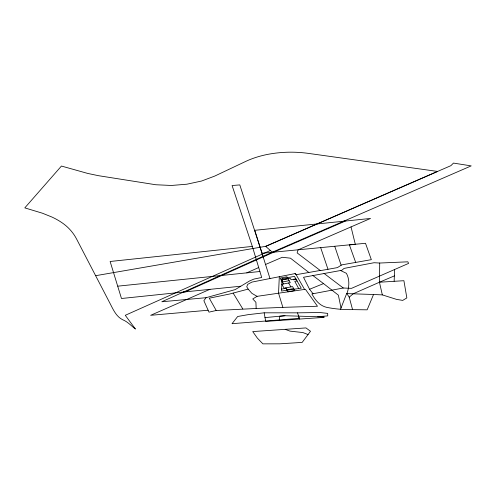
<?xml version="1.0" encoding="UTF-8"?>
<svg xmlns="http://www.w3.org/2000/svg" width="496" height="496" viewBox="0 0 496 496"><rect width="100%" height="100%" fill="white"/><g stroke="black" fill="none" stroke-linecap="round" stroke-linejoin="round"><path stroke-width="0.74" d="M352.569 309.628C344.689 309.789 336.858 309.175 329.102 307.811C320.478 306.695 315.927 301.19 311.885 293.961L343.269 288.009L351.478 288.356L408.58 263.407L407.873 261.82L379.713 263.041L379.446 282.23L382.329 294.891L396.571 299.392L402.721 300.396L406.85 297.922L403.905 280.705L379.446 282.23L353.115 293.824L349.221 297.191L352.569 309.628L367.145 309.82L373.531 294.494L382.329 294.891M394.146 281.176L394.599 269.533M304.575 289.416L295.876 274.269L295.027 273.594L279.31 276.718L278.547 293.179L282.869 307.371L317.49 306.243L305.412 289.298L257.064 296.341L252.768 298.939L255.911 302.306L256.172 308.481L282.869 307.371M279.248 320.441L279.62 316.237L284.952 315.729L324.142 316.938L324.13 317.372L265.713 321.402L264.151 312.815L248.26 314.638L237.696 316.485L232.016 323.696L299.262 318.339L299.559 319.04L297.532 312.84L264.151 312.815M340.473 309.392L346.735 293.359L349.221 297.191M263.24 256.878L239.791 184.903L232.091 185.535L252.328 246.407L261.702 277.481L253.927 279.074L249.618 280.928L235.191 289.602L206.069 297.699L203.868 300.681L208.971 312.145L216.225 310.49L256.172 308.481M308.053 334.552L310.496 331.254L305.97 327.918L252.731 331.582L257.368 338.111L262.88 343.858L279.806 343.827L302.176 342.395L308.053 334.552L302.889 332.556L289.98 331.123L285.2 329.344M343.511 221.247L370.531 218.445L298.096 249.872L297.129 252.886L320.422 270.63L337.423 267.604L341.707 264.889L371.337 259.662L365.502 243.282L272.025 252.328L161.795 301.766L206.076 297.693M270.37 250.486L125.271 315.301L135.445 329.04C131.229 325.866 127.72 321.712 122.58 319.691C116.138 316.479 113.243 309.591 110.1 303.552L76.558 238.973C73.52 233.151 69.167 228.055 63.922 224.111A72.323 41.757 0 0 0 51.851 217.006L42.414 213.206L24.8 207.88L61.442 166.048L87.687 173.42L98.338 175.665L155.787 184.748L171.405 185.467L186.911 184.202L201.593 181.028L214.706 176.092L245.464 161.529A71.889 41.503 0 0 1 266.997 154.516C280.401 151.869 294.215 151.491 307.756 153.301L437.59 171.43L450.876 165.676L453.474 163.091L471.2 165.893L272.025 252.328M279.31 276.718L269.991 278.541L254.739 230.311L345.352 221.061L273.749 252.166L185.299 291.853L121.477 298.505L110.124 261.485L252.328 246.407M210.037 289.261L150.629 315.313L208.122 310.236M246.772 272.862L258.683 267.549M265.676 246.363L437.59 171.43L265.676 246.363L272.316 252.197M265.645 264.442L282.249 257.281L290.445 258.174L308.865 272.471L320.199 270.456M379.446 282.23L394.351 275.9M379.713 263.041L374.052 262.725L344.119 268.392L341.787 270.289L303.521 277.283L309.566 289.261L323.528 283.594L338.371 295.163L341.019 308.004M216.225 310.49L209.275 298.183L229.66 294.01L248.161 289.1L251.875 293.341L257.064 296.341M269.991 278.541L251.918 282.088L247.696 284.363L246.754 286.8L248.161 289.1M282.032 279.787L290.197 278.225L291.078 279.75L295.87 278.833M281.213 280.035L288.015 278.733M281.926 282.081L289.143 280.693M296.174 279.353L293.657 279.837L293.353 279.316M281.604 289.118L286.378 288.201L287.513 290.179M286.849 289.85L293.657 288.548M308.865 272.471L296.36 274.66L295.027 273.594M95.635 275.695L265.868 246.289M297.104 280.978L294.785 281.313L298.716 288.56M183.508 292.039L240.734 286.223M117.837 286.161L259.873 271.51M264.932 317.607L284.952 315.729M262.086 253.239L273.749 252.166M317.806 316.739L327.732 315.884L327.67 313.398L319.901 312.517L297.532 312.84M373.531 294.494L346.896 293.607C349.165 287.643 349.928 279.515 346.4 273.308L340.541 270.506M324.018 273.414L343.269 288.009M312.629 275.342L323.528 283.594M309.566 289.261L313.057 293.737M233.157 293.099L242.792 308.915M288.629 282.974L290.885 286.899M282.001 280.575L282.77 281.92M283.47 283.96L280.085 278.07L286.886 276.768L290.272 282.658L281.827 284.276L284.084 288.201L292.528 286.589L294.785 290.513L287.978 291.815L285.727 287.891M298.313 316.126L299.262 318.339M355.694 262.427L349.389 244.906L355.316 244.33L351.032 226.92M334.763 246.363L341.149 265.248M320.707 247.758L327.986 269.285M282.081 278.727L281.517 291.04L301.246 288.188L294.45 276.359L282.081 278.727"/></g></svg>
